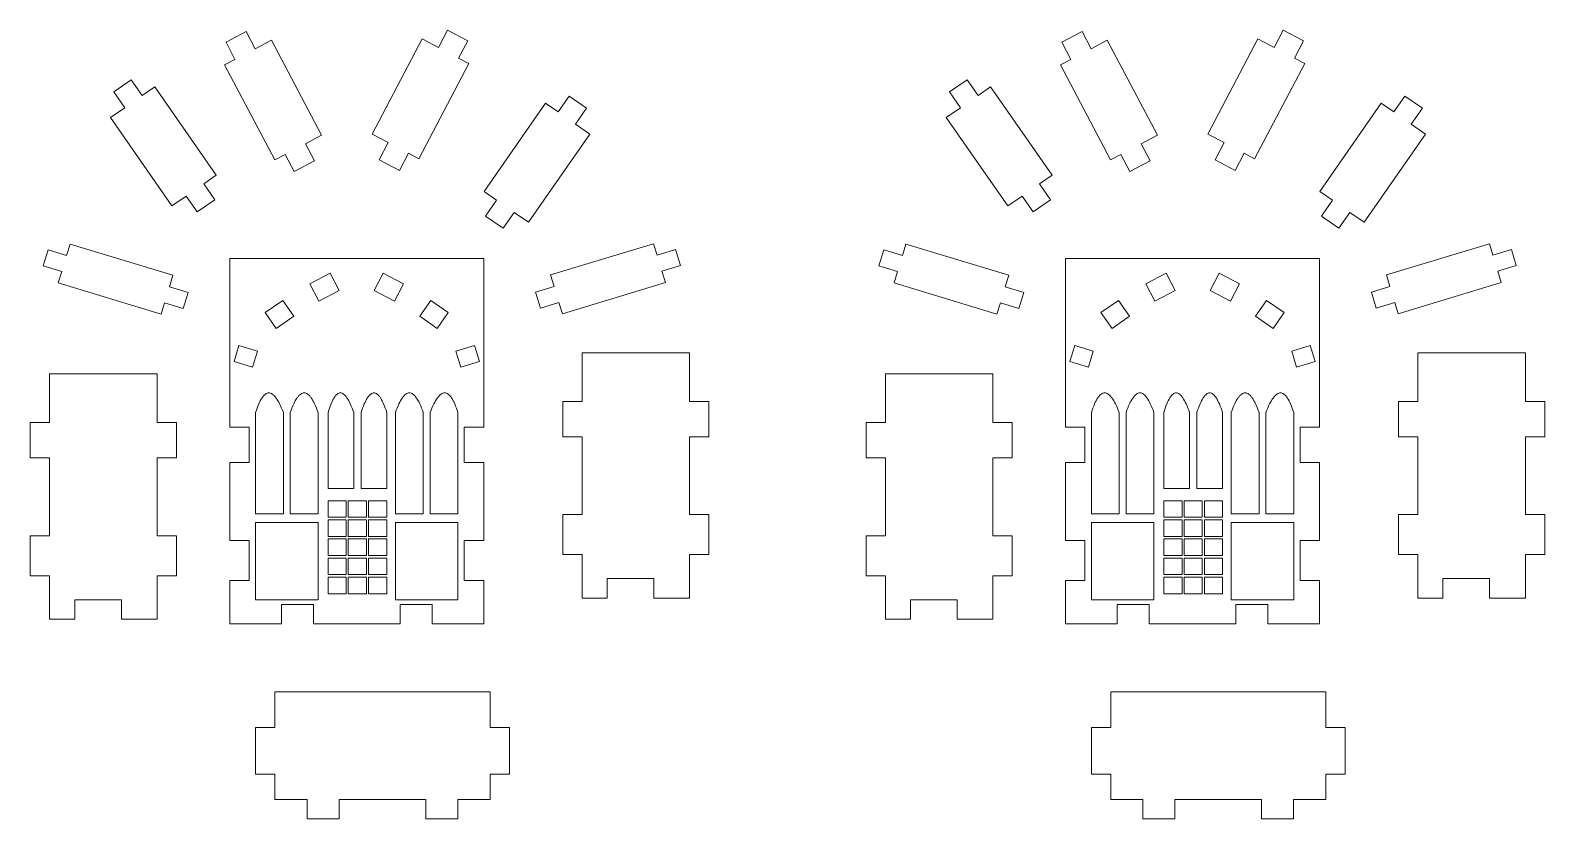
# Model space of a CAD drawing. Header units: millimetres. Extents: x -566 to 8079, y -1523 to 3979.
# Drawn here: x 2296.7 to 2531.3, y 3856.5 to 3978.7 of the extents above; entities that cross this region are included whole.
import ezdxf
from ezdxf.lldxf.tags import DXFTag

# ---------------------------------------------------------------- set-up
doc = ezdxf.new("R2010")
doc.units = ezdxf.units.MM
tags = doc.linetypes.add('CENTER', pattern=[10.16, 6.35, -1.27, 1.27, -1.27]).pattern_tags.tags
tags[10:11] = [DXFTag(74, 4), DXFTag(75, 0), DXFTag(340, '0'), DXFTag(46, 1.0), DXFTag(50, 0.0), DXFTag(44, 0.0), DXFTag(45, 0.0)]
tags[8:9] = [DXFTag(74, 4), DXFTag(75, 0), DXFTag(340, '0'), DXFTag(46, 1.0), DXFTag(50, 0.0), DXFTag(44, 0.0), DXFTag(45, 0.0)]
tags[6:7] = [DXFTag(74, 4), DXFTag(75, 0), DXFTag(340, '0'), DXFTag(46, 1.0), DXFTag(50, 0.0), DXFTag(44, 0.0), DXFTag(45, 0.0)]
tags[4:5] = [DXFTag(74, 4), DXFTag(75, 0), DXFTag(340, '0'), DXFTag(46, 1.0), DXFTag(50, 0.0), DXFTag(44, 0.0), DXFTag(45, 0.0)]

# ---------------------------------------------------------------- blocks, each defined once
blk = doc.blocks.new('DWG8')
at = {"color": 7, "linetype": 'Continuous', "lineweight": 15}
for p, q in [((3059.13, 659.16), (3062.27, 660.82)), ((3063.67, 658.16), (3062.27, 660.82)), ((3063.67, 658.16), (3066.17, 659.48)), ((3066.17, 659.48), (3073.94, 644.73)), ((3089.53, 659.67), (3081.77, 644.92)), ((3089.53, 659.67), (3092.04, 658.35)), ((3092.04, 658.35), (3093.43, 661.01)), ((3093.43, 661.01), (3096.58, 659.35)), ((3188.64, 659.16), (3191.79, 660.82)), ((3193.18, 658.16), (3191.79, 660.82)), ((3193.18, 658.16), (3195.69, 659.48)), ((3195.69, 659.48), (3203.46, 644.73)), ((3219.05, 659.67), (3211.28, 644.92)), ((3219.05, 659.67), (3221.55, 658.35)), ((3221.55, 658.35), (3222.95, 661.01)), ((3222.95, 661.01), (3226.1, 659.35)), ((3060.52, 656.5), (3059.13, 659.16)), ((3095.18, 656.7), (3096.58, 659.35)), ((3190.04, 656.5), (3188.64, 659.16)), ((3224.7, 656.7), (3226.1, 659.35)), ((3058.92, 655.66), (3060.52, 656.5)), ((3058.92, 655.66), (3066.69, 640.92)), ((3096.78, 655.85), (3089.02, 641.11)), ((3095.18, 656.7), (3096.78, 655.85)), ((3188.44, 655.66), (3190.04, 656.5)), ((3188.44, 655.66), (3196.21, 640.92)), ((3226.3, 655.85), (3218.53, 641.11)), ((3224.7, 656.7), (3226.3, 655.85)), ((3041.73, 651.46), (3044.44, 653.35)), ((3046.16, 650.89), (3044.44, 653.35)), ((3171.25, 651.46), (3173.96, 653.35)), ((3175.67, 650.89), (3173.96, 653.35)), ((3043.44, 649), (3041.73, 651.46)), ((3046.16, 650.89), (3048.1, 652.24)), ((3048.1, 652.24), (3057.61, 638.56)), ((3110.59, 648.35), (3112.3, 650.81)), ((3112.3, 650.81), (3115.01, 648.93)), ((3172.96, 649), (3171.25, 651.46)), ((3175.67, 650.89), (3177.61, 652.24)), ((3177.61, 652.24), (3187.13, 638.56)), ((3240.1, 648.35), (3241.82, 650.81)), ((3241.82, 650.81), (3244.53, 648.93)), ((3041.24, 647.47), (3043.44, 649)), ((3108.65, 649.7), (3099.13, 636.02)), ((3108.65, 649.7), (3110.59, 648.35)), ((3113.3, 646.46), (3115.01, 648.93)), ((3170.75, 647.47), (3172.96, 649)), ((3238.16, 649.7), (3228.65, 636.02)), ((3238.16, 649.7), (3240.1, 648.35)), ((3242.81, 646.46), (3244.53, 648.93)), ((3041.24, 647.47), (3050.76, 633.78)), ((3113.3, 646.46), (3115.5, 644.93)), ((3170.75, 647.47), (3180.27, 633.78)), ((3242.81, 646.46), (3245.02, 644.93)), ((3071.43, 643.41), (3073.94, 644.73)), ((3071.43, 643.41), (3072.83, 640.76)), ((3081.77, 644.92), (3084.27, 643.61)), ((3084.27, 643.61), (3082.87, 640.95)), ((3115.5, 644.93), (3105.99, 631.25)), ((3200.95, 643.41), (3203.46, 644.73)), ((3200.95, 643.41), (3202.35, 640.76)), ((3211.28, 644.92), (3213.79, 643.61)), ((3213.79, 643.61), (3212.39, 640.95)), ((3245.02, 644.93), (3235.5, 631.25)), ((3066.69, 640.92), (3068.29, 641.76)), ((3068.29, 641.76), (3069.69, 639.1)), ((3072.83, 640.76), (3069.69, 639.1)), ((3086.02, 639.29), (3082.87, 640.95)), ((3087.42, 641.95), (3086.02, 639.29)), ((3087.42, 641.95), (3089.02, 641.11)), ((3196.21, 640.92), (3197.81, 641.76)), ((3197.81, 641.76), (3199.2, 639.1)), ((3202.35, 640.76), (3199.2, 639.1)), ((3215.53, 639.29), (3212.39, 640.95)), ((3216.93, 641.95), (3215.53, 639.29)), ((3216.93, 641.95), (3218.53, 641.11)), ((3055.67, 637.21), (3057.61, 638.56)), ((3185.19, 637.21), (3187.13, 638.56)), ((3055.67, 637.21), (3057.39, 634.74)), ((3099.13, 636.02), (3101.07, 634.67)), ((3185.19, 637.21), (3186.9, 634.74)), ((3228.65, 636.02), (3230.58, 634.67)), ((3050.76, 633.78), (3052.96, 635.32)), ((3052.96, 635.32), (3054.67, 632.86)), ((3057.39, 634.74), (3054.67, 632.86)), ((3101.07, 634.67), (3099.36, 632.21)), ((3180.27, 633.78), (3182.48, 635.32)), ((3182.48, 635.32), (3184.19, 632.86)), ((3186.9, 634.74), (3184.19, 632.86)), ((3230.58, 634.67), (3228.87, 632.21)), ((3102.07, 630.32), (3099.36, 632.21)), ((3103.78, 632.78), (3102.07, 630.32)), ((3103.78, 632.78), (3105.99, 631.25)), ((3231.58, 630.32), (3228.87, 632.21)), ((3233.3, 632.78), (3231.58, 630.32)), ((3233.3, 632.78), (3235.5, 631.25)), ((3030.79, 624.48), (3031.55, 626.97)), ((3034.42, 626.1), (3031.55, 626.97)), ((3034.42, 626.1), (3034.96, 627.88)), ((3034.96, 627.88), (3050.91, 623.04)), ((3125.39, 627.93), (3109.44, 623.09)), ((3125.39, 627.93), (3125.93, 626.15)), ((3125.93, 626.15), (3128.8, 627.02)), ((3128.8, 627.02), (3129.55, 624.53)), ((3160.31, 624.48), (3161.07, 626.97)), ((3163.94, 626.1), (3161.07, 626.97)), ((3163.94, 626.1), (3164.48, 627.88)), ((3164.48, 627.88), (3180.43, 623.04)), ((3254.9, 627.93), (3238.95, 623.09)), ((3254.9, 627.93), (3255.44, 626.15)), ((3255.44, 626.15), (3258.31, 627.02)), ((3258.31, 627.02), (3259.07, 624.53)), ((3033.67, 623.61), (3030.79, 624.48)), ((3059.73, 625.62), (3059.73, 599.49)), ((3099.06, 625.62), (3059.73, 625.62)), ((3099.06, 599.49), (3099.06, 625.62)), ((3126.68, 623.66), (3129.55, 624.53)), ((3163.18, 623.61), (3160.31, 624.48)), ((3189.24, 625.62), (3189.24, 599.49)), ((3228.57, 625.62), (3189.24, 625.62)), ((3228.57, 599.49), (3228.57, 625.62)), ((3256.2, 623.66), (3259.07, 624.53)), ((3033.13, 621.85), (3033.67, 623.61)), ((3050.37, 621.26), (3050.91, 623.04)), ((3072.14, 621.69), (3075.28, 623.35)), ((3075.28, 623.35), (3076.68, 620.7)), ((3082.1, 620.7), (3083.5, 623.35)), ((3083.5, 623.35), (3086.65, 621.69)), ((3109.44, 623.09), (3109.98, 621.31)), ((3126.68, 623.66), (3127.21, 621.9)), ((3162.65, 621.85), (3163.18, 623.61)), ((3179.88, 621.26), (3180.43, 623.04)), ((3201.65, 621.69), (3204.8, 623.35)), ((3204.8, 623.35), (3206.2, 620.7)), ((3211.62, 620.7), (3213.02, 623.35)), ((3213.02, 623.35), (3216.16, 621.69)), ((3238.95, 623.09), (3239.49, 621.31)), ((3256.2, 623.66), (3256.73, 621.9)), ((3033.13, 621.85), (3049.08, 617.02)), ((3050.37, 621.26), (3053.24, 620.39)), ((3053.24, 620.39), (3052.48, 617.9)), ((3073.53, 619.04), (3072.14, 621.69)), ((3076.68, 620.7), (3073.53, 619.04)), ((3085.25, 619.04), (3082.1, 620.7)), ((3086.65, 621.69), (3085.25, 619.04)), ((3109.98, 621.31), (3107.11, 620.44)), ((3107.86, 617.95), (3107.11, 620.44)), ((3127.21, 621.9), (3111.27, 617.06)), ((3162.65, 621.85), (3178.6, 617.02)), ((3179.88, 621.26), (3182.76, 620.39)), ((3182.76, 620.39), (3182, 617.9)), ((3203.05, 619.04), (3201.65, 621.69)), ((3206.2, 620.7), (3203.05, 619.04)), ((3214.77, 619.04), (3211.62, 620.7)), ((3216.16, 621.69), (3214.77, 619.04)), ((3239.49, 621.31), (3236.62, 620.44)), ((3237.38, 617.95), (3236.62, 620.44)), ((3256.73, 621.9), (3240.78, 617.06)), ((3049.08, 617.02), (3049.61, 618.77)), ((3049.61, 618.77), (3052.48, 617.9)), ((3065.2, 617.25), (3067.92, 619.14)), ((3066.92, 614.79), (3065.2, 617.25)), ((3067.92, 619.14), (3069.63, 616.68)), ((3089.16, 616.68), (3090.87, 619.14)), ((3090.87, 619.14), (3093.58, 617.25)), ((3093.58, 617.25), (3091.87, 614.79)), ((3110.73, 618.82), (3107.86, 617.95)), ((3110.73, 618.82), (3111.27, 617.06)), ((3178.6, 617.02), (3179.13, 618.77)), ((3179.13, 618.77), (3182, 617.9)), ((3194.72, 617.25), (3197.43, 619.14)), ((3196.43, 614.79), (3194.72, 617.25)), ((3197.43, 619.14), (3199.14, 616.68)), ((3218.67, 616.68), (3220.39, 619.14)), ((3220.39, 619.14), (3223.1, 617.25)), ((3223.1, 617.25), (3221.38, 614.79)), ((3240.25, 618.82), (3237.38, 617.95)), ((3240.25, 618.82), (3240.78, 617.06)), ((3069.63, 616.68), (3066.92, 614.79)), ((3091.87, 614.79), (3089.16, 616.68)), ((3199.14, 616.68), (3196.43, 614.79)), ((3221.38, 614.79), (3218.67, 616.68)), ((3060.39, 609.65), (3061.14, 612.14)), ((3061.14, 612.14), (3064.01, 611.27)), ((3064.01, 611.27), (3063.26, 608.78)), ((3094.77, 611.27), (3097.64, 612.14)), ((3095.53, 608.78), (3094.77, 611.27)), ((3097.64, 612.14), (3098.4, 609.65)), ((3114.3, 611.01), (3114.3, 603.48)), ((3130.96, 611.01), (3114.3, 611.01)), ((3130.96, 603.48), (3130.96, 611.01)), ((3189.9, 609.65), (3190.66, 612.14)), ((3190.66, 612.14), (3193.53, 611.27)), ((3193.53, 611.27), (3192.77, 608.78)), ((3224.29, 611.27), (3227.16, 612.14)), ((3225.04, 608.78), (3224.29, 611.27)), ((3227.16, 612.14), (3227.91, 609.65)), ((3243.81, 611.01), (3243.81, 603.48)), ((3260.48, 611.01), (3243.81, 611.01)), ((3260.48, 603.48), (3260.48, 611.01)), ((3063.26, 608.78), (3060.39, 609.65)), ((3098.4, 609.65), (3095.53, 608.78)), ((3192.77, 608.78), (3189.9, 609.65)), ((3227.91, 609.65), (3225.04, 608.78)), ((3031.8, 600.21), (3031.8, 607.74)), ((3031.8, 607.74), (3048.46, 607.74)), ((3048.46, 607.74), (3048.46, 600.21)), ((3161.31, 600.21), (3161.31, 607.74)), ((3161.31, 607.74), (3177.98, 607.74)), ((3177.98, 607.74), (3177.98, 600.21)), ((3111.3, 598), (3111.3, 603.48)), ((3114.3, 603.48), (3111.3, 603.48)), ((3130.96, 603.48), (3133.96, 603.48)), ((3133.96, 603.48), (3133.96, 598)), ((3240.81, 598), (3240.81, 603.48)), ((3243.81, 603.48), (3240.81, 603.48)), ((3260.48, 603.48), (3263.48, 603.48)), ((3263.48, 603.48), (3263.48, 598)), ((3063.72, 601.77), (3063.72, 586.07)), ((3068.02, 586.07), (3068.02, 601.77)), ((3069.09, 601.77), (3069.09, 586.07)), ((3073.39, 586.07), (3073.39, 601.77)), ((3074.94, 601.77), (3074.94, 589.97)), ((3078.92, 589.97), (3078.92, 601.77)), ((3080.07, 601.77), (3080.07, 589.97)), ((3084.05, 589.97), (3084.05, 601.77)), ((3085.39, 601.77), (3085.39, 586.07)), ((3089.7, 586.07), (3089.7, 601.77)), ((3090.76, 601.77), (3090.76, 586.07)), ((3095.07, 586.07), (3095.07, 601.77)), ((3193.24, 601.77), (3193.24, 586.07)), ((3197.54, 586.07), (3197.54, 601.77)), ((3198.6, 601.77), (3198.6, 586.07)), ((3202.91, 586.07), (3202.91, 601.77)), ((3204.45, 601.77), (3204.45, 589.97)), ((3208.43, 589.97), (3208.43, 601.77)), ((3209.58, 601.77), (3209.58, 589.97)), ((3213.56, 589.97), (3213.56, 601.77)), ((3214.91, 601.77), (3214.91, 586.07)), ((3219.21, 586.07), (3219.21, 601.77)), ((3220.28, 601.77), (3220.28, 586.07)), ((3224.58, 586.07), (3224.58, 601.77)), ((3028.8, 594.73), (3028.8, 600.21)), ((3031.8, 600.21), (3028.8, 600.21)), ((3048.46, 600.21), (3051.46, 600.21)), ((3051.46, 600.21), (3051.46, 594.73)), ((3059.73, 599.49), (3062.73, 599.49)), ((3062.73, 599.49), (3062.73, 594.01)), ((3096.06, 599.49), (3099.06, 599.49)), ((3096.06, 594.01), (3096.06, 599.49)), ((3158.31, 594.73), (3158.31, 600.21)), ((3161.31, 600.21), (3158.31, 600.21)), ((3177.98, 600.21), (3180.98, 600.21)), ((3180.98, 600.21), (3180.98, 594.73)), ((3189.24, 599.49), (3192.24, 599.49)), ((3192.24, 599.49), (3192.24, 594.01)), ((3225.57, 599.49), (3228.57, 599.49)), ((3225.57, 594.01), (3225.57, 599.49)), ((3114.3, 598), (3111.3, 598)), ((3114.3, 598), (3114.3, 585.94)), ((3130.96, 598), (3133.96, 598)), ((3130.96, 585.94), (3130.96, 598)), ((3243.81, 598), (3240.81, 598)), ((3243.81, 598), (3243.81, 585.94)), ((3260.48, 598), (3263.48, 598)), ((3260.48, 585.94), (3260.48, 598)), ((3031.8, 594.73), (3028.8, 594.73)), ((3031.8, 582.67), (3031.8, 594.73)), ((3048.46, 594.73), (3051.46, 594.73)), ((3048.46, 594.73), (3048.46, 582.67)), ((3059.73, 594.01), (3059.73, 581.95)), ((3062.73, 594.01), (3059.73, 594.01)), ((3099.06, 594.01), (3096.06, 594.01)), ((3099.06, 581.95), (3099.06, 594.01)), ((3161.31, 594.73), (3158.31, 594.73)), ((3161.31, 582.67), (3161.31, 594.73)), ((3177.98, 594.73), (3180.98, 594.73)), ((3177.98, 594.73), (3177.98, 582.67)), ((3189.24, 594.01), (3189.24, 581.95)), ((3192.24, 594.01), (3189.24, 594.01)), ((3228.57, 594.01), (3225.57, 594.01)), ((3228.57, 581.95), (3228.57, 594.01)), ((3074.94, 589.97), (3078.92, 589.97)), ((3080.07, 589.97), (3084.05, 589.97)), ((3204.45, 589.97), (3208.43, 589.97)), ((3209.58, 589.97), (3213.56, 589.97)), ((3074.94, 588.08), (3074.94, 585.52)), ((3077.76, 588.08), (3074.94, 588.08)), ((3077.76, 585.52), (3077.76, 588.08)), ((3078.08, 588.08), (3078.08, 585.52)), ((3080.9, 588.08), (3078.08, 588.08)), ((3080.9, 585.52), (3080.9, 588.08)), ((3084.05, 588.08), (3081.22, 588.08)), ((3081.22, 588.08), (3081.22, 585.52)), ((3084.05, 585.52), (3084.05, 588.08)), ((3204.45, 588.08), (3204.45, 585.52)), ((3207.28, 588.08), (3204.45, 588.08)), ((3207.28, 585.52), (3207.28, 588.08)), ((3207.6, 588.08), (3207.6, 585.52)), ((3210.42, 588.08), (3207.6, 588.08)), ((3210.42, 585.52), (3210.42, 588.08)), ((3213.56, 588.08), (3210.74, 588.08)), ((3210.74, 588.08), (3210.74, 585.52)), ((3213.56, 585.52), (3213.56, 588.08)), ((3063.72, 586.07), (3068.02, 586.07)), ((3073.39, 584.74), (3063.72, 584.74)), ((3063.72, 584.74), (3063.72, 572.71)), ((3069.09, 586.07), (3073.39, 586.07)), ((3073.39, 572.71), (3073.39, 584.74)), ((3074.94, 585.52), (3077.76, 585.52)), ((3074.94, 585.12), (3074.94, 582.55)), ((3077.76, 585.12), (3074.94, 585.12)), ((3077.76, 582.55), (3077.76, 585.12)), ((3078.08, 585.52), (3080.9, 585.52)), ((3080.9, 585.12), (3078.08, 585.12)), ((3078.08, 585.12), (3078.08, 582.55)), ((3080.9, 582.55), (3080.9, 585.12)), ((3081.22, 585.52), (3084.05, 585.52)), ((3081.22, 585.12), (3081.22, 582.55)), ((3084.05, 585.12), (3081.22, 585.12)), ((3084.05, 582.55), (3084.05, 585.12)), ((3085.39, 586.07), (3089.7, 586.07)), ((3085.39, 584.74), (3085.39, 572.71)), ((3095.07, 584.74), (3085.39, 584.74)), ((3090.76, 586.07), (3095.07, 586.07)), ((3095.07, 572.71), (3095.07, 584.74)), ((3111.3, 579.73), (3111.3, 585.94)), ((3114.3, 585.94), (3111.3, 585.94)), ((3130.96, 585.94), (3133.96, 585.94)), ((3133.96, 585.94), (3133.96, 579.73)), ((3193.24, 586.07), (3197.54, 586.07)), ((3202.91, 584.74), (3193.24, 584.74)), ((3193.24, 584.74), (3193.24, 572.71)), ((3198.6, 586.07), (3202.91, 586.07)), ((3202.91, 572.71), (3202.91, 584.74)), ((3204.45, 585.52), (3207.28, 585.52)), ((3204.45, 585.12), (3204.45, 582.55)), ((3207.28, 585.12), (3204.45, 585.12)), ((3207.28, 582.55), (3207.28, 585.12)), ((3207.6, 585.52), (3210.42, 585.52)), ((3210.42, 585.12), (3207.6, 585.12)), ((3207.6, 585.12), (3207.6, 582.55)), ((3210.42, 582.55), (3210.42, 585.12)), ((3210.74, 585.52), (3213.56, 585.52)), ((3210.74, 585.12), (3210.74, 582.55)), ((3213.56, 585.12), (3210.74, 585.12)), ((3213.56, 582.55), (3213.56, 585.12)), ((3214.91, 586.07), (3219.21, 586.07)), ((3214.91, 584.74), (3214.91, 572.71)), ((3224.58, 584.74), (3214.91, 584.74)), ((3220.28, 586.07), (3224.58, 586.07)), ((3224.58, 572.71), (3224.58, 584.74)), ((3240.81, 579.73), (3240.81, 585.94)), ((3243.81, 585.94), (3240.81, 585.94)), ((3260.48, 585.94), (3263.48, 585.94)), ((3263.48, 585.94), (3263.48, 579.73)), ((3028.8, 576.46), (3028.8, 582.67)), ((3031.8, 582.67), (3028.8, 582.67)), ((3048.46, 582.67), (3051.46, 582.67)), ((3051.46, 582.67), (3051.46, 576.46)), ((3074.94, 582.55), (3077.76, 582.55)), ((3074.94, 582.16), (3074.94, 579.59)), ((3077.76, 582.16), (3074.94, 582.16)), ((3077.76, 579.59), (3077.76, 582.16)), ((3078.08, 582.55), (3080.9, 582.55)), ((3078.08, 582.16), (3078.08, 579.59)), ((3080.9, 582.16), (3078.08, 582.16)), ((3080.9, 579.59), (3080.9, 582.16)), ((3081.22, 582.55), (3084.05, 582.55)), ((3081.22, 582.16), (3081.22, 579.59)), ((3084.05, 582.16), (3081.22, 582.16)), ((3084.05, 579.59), (3084.05, 582.16)), ((3158.31, 576.46), (3158.31, 582.67)), ((3161.31, 582.67), (3158.31, 582.67)), ((3177.98, 582.67), (3180.98, 582.67)), ((3180.98, 582.67), (3180.98, 576.46)), ((3204.45, 582.55), (3207.28, 582.55)), ((3204.45, 582.16), (3204.45, 579.59)), ((3207.28, 582.16), (3204.45, 582.16)), ((3207.28, 579.59), (3207.28, 582.16)), ((3207.6, 582.55), (3210.42, 582.55)), ((3207.6, 582.16), (3207.6, 579.59)), ((3210.42, 582.16), (3207.6, 582.16)), ((3210.42, 579.59), (3210.42, 582.16)), ((3210.74, 582.55), (3213.56, 582.55)), ((3210.74, 582.16), (3210.74, 579.59)), ((3213.56, 582.16), (3210.74, 582.16)), ((3213.56, 579.59), (3213.56, 582.16)), ((3059.73, 581.95), (3062.73, 581.95)), ((3062.73, 581.95), (3062.73, 575.74)), ((3096.06, 581.95), (3099.06, 581.95)), ((3096.06, 575.74), (3096.06, 581.95)), ((3114.3, 579.73), (3111.3, 579.73)), ((3114.3, 579.73), (3114.3, 573.01)), ((3130.96, 579.73), (3133.96, 579.73)), ((3130.96, 573.01), (3130.96, 579.73)), ((3189.24, 581.95), (3192.24, 581.95)), ((3192.24, 581.95), (3192.24, 575.74)), ((3225.57, 581.95), (3228.57, 581.95)), ((3225.57, 575.74), (3225.57, 581.95)), ((3243.81, 579.73), (3240.81, 579.73)), ((3243.81, 579.73), (3243.81, 573.01)), ((3260.48, 579.73), (3263.48, 579.73)), ((3260.48, 573.01), (3260.48, 579.73)), ((3074.94, 579.59), (3077.76, 579.59)), ((3074.94, 579.2), (3074.94, 576.63)), ((3077.76, 579.2), (3074.94, 579.2)), ((3077.76, 576.63), (3077.76, 579.2)), ((3078.08, 579.59), (3080.9, 579.59)), ((3078.08, 579.2), (3078.08, 576.63)), ((3080.9, 579.2), (3078.08, 579.2)), ((3080.9, 576.63), (3080.9, 579.2)), ((3081.22, 579.59), (3084.05, 579.59)), ((3081.22, 579.2), (3081.22, 576.63)), ((3084.05, 579.2), (3081.22, 579.2)), ((3084.05, 576.63), (3084.05, 579.2)), ((3204.45, 579.59), (3207.28, 579.59)), ((3204.45, 579.2), (3204.45, 576.63)), ((3207.28, 579.2), (3204.45, 579.2)), ((3207.28, 576.63), (3207.28, 579.2)), ((3207.6, 579.59), (3210.42, 579.59)), ((3207.6, 579.2), (3207.6, 576.63)), ((3210.42, 579.2), (3207.6, 579.2)), ((3210.42, 576.63), (3210.42, 579.2)), ((3210.74, 579.59), (3213.56, 579.59)), ((3210.74, 579.2), (3210.74, 576.63)), ((3213.56, 579.2), (3210.74, 579.2)), ((3213.56, 576.63), (3213.56, 579.2)), ((3031.8, 576.46), (3028.8, 576.46)), ((3031.8, 569.74), (3031.8, 576.46)), ((3048.46, 576.46), (3051.46, 576.46)), ((3048.46, 576.46), (3048.46, 569.74)), ((3059.73, 575.74), (3059.73, 569.02)), ((3062.73, 575.74), (3059.73, 575.74)), ((3074.94, 576.63), (3077.76, 576.63)), ((3074.94, 576.23), (3074.94, 573.67)), ((3077.76, 576.23), (3074.94, 576.23)), ((3077.76, 573.67), (3077.76, 576.23)), ((3078.08, 576.63), (3080.9, 576.63)), ((3078.08, 576.23), (3078.08, 573.67)), ((3080.9, 576.23), (3078.08, 576.23)), ((3080.9, 573.67), (3080.9, 576.23)), ((3081.22, 576.63), (3084.05, 576.63)), ((3081.22, 576.23), (3081.22, 573.67)), ((3084.05, 576.23), (3081.22, 576.23)), ((3084.05, 573.67), (3084.05, 576.23)), ((3099.06, 575.74), (3096.06, 575.74)), ((3099.06, 569.02), (3099.06, 575.74)), ((3118.2, 576.01), (3125.43, 576.01)), ((3118.2, 576.01), (3118.2, 573.01)), ((3125.43, 573.01), (3125.43, 576.01)), ((3161.31, 576.46), (3158.31, 576.46)), ((3161.31, 569.74), (3161.31, 576.46)), ((3177.98, 576.46), (3180.98, 576.46)), ((3177.98, 576.46), (3177.98, 569.74)), ((3189.24, 575.74), (3189.24, 569.02)), ((3192.24, 575.74), (3189.24, 575.74)), ((3204.45, 576.63), (3207.28, 576.63)), ((3204.45, 576.23), (3204.45, 573.67)), ((3207.28, 576.23), (3204.45, 576.23)), ((3207.28, 573.67), (3207.28, 576.23)), ((3207.6, 576.63), (3210.42, 576.63)), ((3207.6, 576.23), (3207.6, 573.67)), ((3210.42, 576.23), (3207.6, 576.23)), ((3210.42, 573.67), (3210.42, 576.23)), ((3210.74, 576.63), (3213.56, 576.63)), ((3210.74, 576.23), (3210.74, 573.67)), ((3213.56, 576.23), (3210.74, 576.23)), ((3213.56, 573.67), (3213.56, 576.23)), ((3228.57, 575.74), (3225.57, 575.74)), ((3228.57, 569.02), (3228.57, 575.74)), ((3247.71, 576.01), (3254.95, 576.01)), ((3247.71, 576.01), (3247.71, 573.01)), ((3254.95, 573.01), (3254.95, 576.01)), ((3035.7, 569.74), (3035.7, 572.74)), ((3042.93, 572.74), (3035.7, 572.74)), ((3042.93, 572.74), (3042.93, 569.74)), ((3063.72, 572.71), (3073.39, 572.71)), ((3074.94, 573.67), (3077.76, 573.67)), ((3078.08, 573.67), (3080.9, 573.67)), ((3081.22, 573.67), (3084.05, 573.67)), ((3085.39, 572.71), (3095.07, 572.71)), ((3118.2, 573.01), (3114.3, 573.01)), ((3130.96, 573.01), (3125.43, 573.01)), ((3165.21, 569.74), (3165.21, 572.74)), ((3172.45, 572.74), (3165.21, 572.74)), ((3172.45, 572.74), (3172.45, 569.74)), ((3193.24, 572.71), (3202.91, 572.71)), ((3204.45, 573.67), (3207.28, 573.67)), ((3207.6, 573.67), (3210.42, 573.67)), ((3210.74, 573.67), (3213.56, 573.67)), ((3214.91, 572.71), (3224.58, 572.71)), ((3247.71, 573.01), (3243.81, 573.01)), ((3260.48, 573.01), (3254.95, 573.01)), ((3067.72, 569.02), (3067.72, 572.02)), ((3067.72, 572.02), (3072.68, 572.02)), ((3072.68, 572.02), (3072.68, 569.02)), ((3086.1, 572.02), (3091.07, 572.02)), ((3086.1, 569.02), (3086.1, 572.02)), ((3091.07, 572.02), (3091.07, 569.02)), ((3197.23, 569.02), (3197.23, 572.02)), ((3197.23, 572.02), (3202.2, 572.02)), ((3202.2, 572.02), (3202.2, 569.02)), ((3215.62, 572.02), (3220.58, 572.02)), ((3215.62, 569.02), (3215.62, 572.02)), ((3220.58, 572.02), (3220.58, 569.02)), ((3031.8, 569.74), (3035.7, 569.74)), ((3042.93, 569.74), (3048.46, 569.74)), ((3059.73, 569.02), (3067.72, 569.02)), ((3072.68, 569.02), (3086.1, 569.02)), ((3091.07, 569.02), (3099.06, 569.02)), ((3161.31, 569.74), (3165.21, 569.74)), ((3172.45, 569.74), (3177.98, 569.74)), ((3189.24, 569.02), (3197.23, 569.02)), ((3202.2, 569.02), (3215.62, 569.02)), ((3220.58, 569.02), (3228.57, 569.02)), ((3066.71, 552.93), (3066.71, 558.46)), ((3066.71, 558.46), (3100.05, 558.46)), ((3100.05, 558.46), (3100.05, 552.93)), ((3196.23, 552.93), (3196.23, 558.46)), ((3196.23, 558.46), (3229.56, 558.46)), ((3229.56, 558.46), (3229.56, 552.93)), ((3063.71, 545.7), (3063.71, 552.93)), ((3063.71, 552.93), (3066.71, 552.93)), ((3100.05, 552.93), (3103.05, 552.93)), ((3103.05, 552.93), (3103.05, 545.7)), ((3193.23, 545.7), (3193.23, 552.93)), ((3193.23, 552.93), (3196.23, 552.93)), ((3229.56, 552.93), (3232.56, 552.93)), ((3232.56, 552.93), (3232.56, 545.7)), ((3066.71, 545.7), (3063.71, 545.7)), ((3066.71, 541.8), (3066.71, 545.7)), ((3103.05, 545.7), (3100.05, 545.7)), ((3100.05, 545.7), (3100.05, 541.8)), ((3196.23, 545.7), (3193.23, 545.7)), ((3196.23, 541.8), (3196.23, 545.7)), ((3232.56, 545.7), (3229.56, 545.7)), ((3229.56, 545.7), (3229.56, 541.8)), ((3071.71, 541.8), (3066.71, 541.8)), ((3071.71, 541.8), (3071.71, 538.8)), ((3090.09, 541.8), (3076.67, 541.8)), ((3076.67, 541.8), (3076.67, 538.8)), ((3090.09, 541.8), (3090.09, 538.8)), ((3100.05, 541.8), (3095.06, 541.8)), ((3095.06, 541.8), (3095.06, 538.8)), ((3201.22, 541.8), (3196.23, 541.8)), ((3201.22, 541.8), (3201.22, 538.8)), ((3219.61, 541.8), (3206.18, 541.8)), ((3206.18, 541.8), (3206.18, 538.8)), ((3219.61, 541.8), (3219.61, 538.8)), ((3229.56, 541.8), (3224.57, 541.8)), ((3224.57, 541.8), (3224.57, 538.8)), ((3076.67, 538.8), (3071.71, 538.8)), ((3095.06, 538.8), (3090.09, 538.8)), ((3206.18, 538.8), (3201.22, 538.8)), ((3224.57, 538.8), (3219.61, 538.8))]:
    blk.add_line(p, q, dxfattribs=at)
for points, knots in [([(3068.02, 601.77), (3067.84, 602.22), (3067.52, 603.01), (3067.02, 603.88), (3066.61, 604.37), (3066.33, 604.62), (3066.05, 604.77), (3065.77, 604.83), (3065.48, 604.78), (3065.21, 604.62), (3064.95, 604.37), (3064.58, 603.88), (3064.14, 603), (3063.87, 602.22), (3063.72, 601.77)], [0, 0, 0, 0, 0.18664, 0.329045, 0.384932, 0.431823, 0.471483, 0.506767, 0.541645, 0.580182, 0.625496, 0.679526, 0.817781, 1, 1, 1, 1]), ([(3073.39, 601.77), (3073.22, 602.22), (3072.93, 603.01), (3072.46, 603.88), (3072.07, 604.37), (3071.8, 604.62), (3071.52, 604.77), (3071.24, 604.83), (3070.96, 604.77), (3070.68, 604.62), (3070.41, 604.37), (3070.02, 603.88), (3069.55, 603.01), (3069.26, 602.22), (3069.09, 601.77)], [0, 0, 0, 0, 0.184401, 0.324721, 0.379677, 0.425793, 0.464902, 0.500004, 0.535098, 0.574207, 0.620323, 0.675279, 0.815599, 1, 1, 1, 1]), ([(3078.92, 601.77), (3078.75, 602.22), (3078.46, 603), (3078.01, 603.88), (3077.64, 604.37), (3077.38, 604.62), (3077.12, 604.77), (3076.86, 604.83), (3076.59, 604.77), (3076.34, 604.62), (3076.1, 604.37), (3075.75, 603.87), (3075.34, 603), (3075.08, 602.22), (3074.94, 601.77)], [0, 0, 0, 0, 0.188699, 0.33147, 0.386838, 0.432708, 0.470878, 0.504405, 0.537647, 0.575068, 0.619892, 0.674046, 0.814135, 1, 1, 1, 1]), ([(3084.05, 601.77), (3083.89, 602.22), (3083.62, 603), (3083.19, 603.87), (3082.83, 604.37), (3082.58, 604.62), (3082.32, 604.77), (3082.06, 604.83), (3081.79, 604.77), (3081.54, 604.62), (3081.29, 604.37), (3080.93, 603.87), (3080.49, 603), (3080.22, 602.22), (3080.07, 601.77)], [0, 0, 0, 0, 0.187266, 0.32869, 0.383443, 0.428807, 0.466605, 0.499998, 0.533392, 0.571196, 0.616554, 0.671307, 0.812731, 1, 1, 1, 1]), ([(3089.7, 601.77), (3089.53, 602.22), (3089.23, 603.01), (3088.76, 603.88), (3088.38, 604.37), (3088.11, 604.62), (3087.83, 604.77), (3087.54, 604.83), (3087.26, 604.77), (3086.98, 604.62), (3086.71, 604.37), (3086.33, 603.88), (3085.86, 603.01), (3085.56, 602.22), (3085.39, 601.77)], [0, 0, 0, 0, 0.184401, 0.324721, 0.379678, 0.425794, 0.464902, 0.499997, 0.535099, 0.574207, 0.620323, 0.67528, 0.815596, 1, 1, 1, 1]), ([(3095.07, 601.77), (3094.91, 602.22), (3094.64, 603), (3094.21, 603.88), (3093.83, 604.37), (3093.57, 604.62), (3093.3, 604.78), (3093.02, 604.83), (3092.73, 604.77), (3092.45, 604.62), (3092.17, 604.37), (3091.77, 603.88), (3091.27, 603.01), (3090.95, 602.22), (3090.76, 601.77)], [0, 0, 0, 0, 0.182216, 0.320475, 0.374504, 0.419819, 0.458356, 0.493234, 0.528518, 0.568171, 0.615068, 0.670955, 0.81336, 1, 1, 1, 1]), ([(3197.54, 601.77), (3197.36, 602.22), (3197.03, 603.01), (3196.53, 603.88), (3196.13, 604.37), (3195.85, 604.62), (3195.57, 604.77), (3195.28, 604.83), (3195, 604.78), (3194.73, 604.62), (3194.47, 604.37), (3194.09, 603.88), (3193.66, 603), (3193.39, 602.22), (3193.24, 601.77)], [0, 0, 0, 0, 0.18664, 0.329045, 0.384932, 0.431823, 0.471483, 0.506767, 0.541645, 0.580182, 0.625496, 0.679526, 0.817781, 1, 1, 1, 1]), ([(3202.91, 601.77), (3202.74, 602.22), (3202.44, 603.01), (3201.97, 603.88), (3201.59, 604.37), (3201.32, 604.62), (3201.04, 604.77), (3200.76, 604.83), (3200.47, 604.77), (3200.2, 604.62), (3199.93, 604.37), (3199.54, 603.88), (3199.07, 603.01), (3198.77, 602.22), (3198.6, 601.77)], [0, 0, 0, 0, 0.184401, 0.324721, 0.379677, 0.425793, 0.464902, 0.500004, 0.535098, 0.574207, 0.620323, 0.675279, 0.815599, 1, 1, 1, 1]), ([(3208.43, 601.77), (3208.27, 602.22), (3207.98, 603), (3207.52, 603.88), (3207.15, 604.37), (3206.9, 604.62), (3206.64, 604.77), (3206.37, 604.83), (3206.11, 604.77), (3205.86, 604.62), (3205.61, 604.37), (3205.27, 603.87), (3204.85, 603), (3204.6, 602.22), (3204.45, 601.77)], [0, 0, 0, 0, 0.188699, 0.33147, 0.386838, 0.432708, 0.470878, 0.504405, 0.537647, 0.575068, 0.619892, 0.674046, 0.814135, 1, 1, 1, 1]), ([(3213.56, 601.77), (3213.41, 602.22), (3213.13, 603), (3212.7, 603.87), (3212.34, 604.37), (3212.09, 604.62), (3211.84, 604.77), (3211.57, 604.83), (3211.31, 604.77), (3211.05, 604.62), (3210.8, 604.37), (3210.44, 603.87), (3210.01, 603), (3209.74, 602.22), (3209.58, 601.77)], [0, 0, 0, 0, 0.187266, 0.32869, 0.383443, 0.428807, 0.466605, 0.499998, 0.533392, 0.571196, 0.616554, 0.671307, 0.812731, 1, 1, 1, 1]), ([(3219.21, 601.77), (3219.04, 602.22), (3218.75, 603.01), (3218.28, 603.88), (3217.89, 604.37), (3217.62, 604.62), (3217.35, 604.77), (3217.06, 604.83), (3216.78, 604.77), (3216.5, 604.62), (3216.23, 604.37), (3215.84, 603.88), (3215.37, 603.01), (3215.08, 602.22), (3214.91, 601.77)], [0, 0, 0, 0, 0.184401, 0.324721, 0.379678, 0.425794, 0.464902, 0.499997, 0.535099, 0.574207, 0.620323, 0.67528, 0.815596, 1, 1, 1, 1]), ([(3224.58, 601.77), (3224.43, 602.22), (3224.16, 603), (3223.72, 603.88), (3223.35, 604.37), (3223.09, 604.62), (3222.82, 604.78), (3222.53, 604.83), (3222.25, 604.77), (3221.97, 604.62), (3221.69, 604.37), (3221.28, 603.88), (3220.78, 603.01), (3220.46, 602.22), (3220.28, 601.77)], [0, 0, 0, 0, 0.182216, 0.320475, 0.374504, 0.419819, 0.458356, 0.493234, 0.528518, 0.568171, 0.615068, 0.670955, 0.81336, 1, 1, 1, 1])]:
    blk.add_open_spline(points, degree=3, knots=knots, dxfattribs=at)

msp = doc.modelspace()

# ---------------------------------------------------------------- block references
at = {"linetype": 'CENTER'}
msp.add_blockref('DWG8', (-732.15, 3317.71), dxfattribs=at)

doc.saveas('drawing.dxf')
